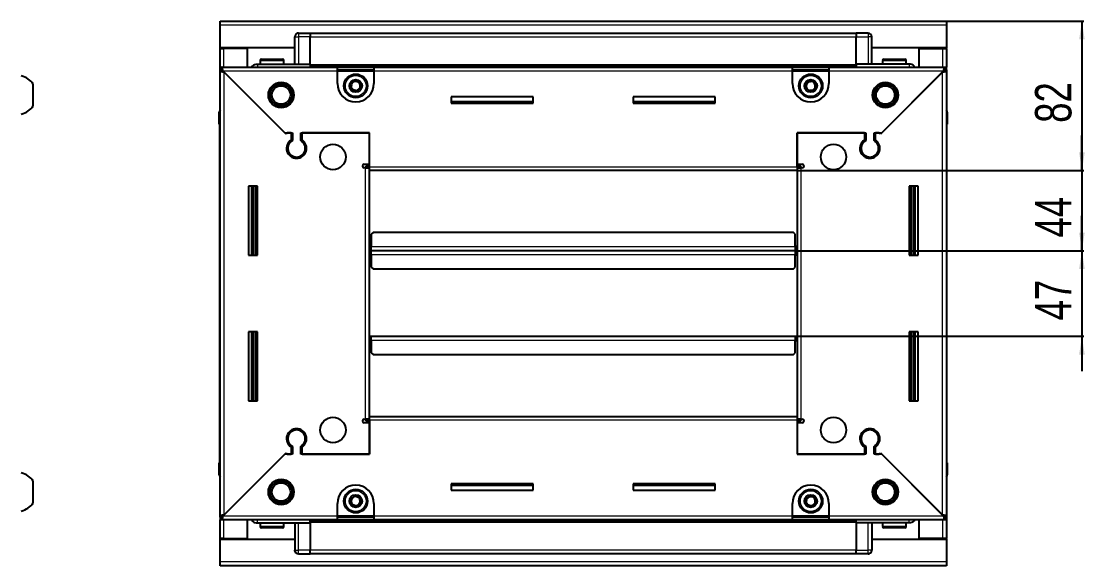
# Model space of a CAD drawing. Header units: millimetres. Extents: x 1021 to 4033, y -989 to 1441.
# Drawn here: x 3448 to 4033, y 993 to 1292 of the extents above; entities that cross this region are included whole.
import ezdxf

# ---------------------------------------------------------------- set-up
doc = ezdxf.new("R2010")
doc.units = ezdxf.units.MM
doc.layers.add('FORMAT', color=7, linetype='Continuous')
doc.styles.add('SLDTEXTSTYLE0', font='TXT', dxfattribs={"width": 0.75})
doc.dimstyles.new('SLDDIMSTYLE0', dxfattribs={"dimtxt": 20, "dimasz": 10, "dimexe": 0, "dimexo": 0.0625, "dimgap": 5, "dimtad": 2, "dimdec": 1, "dimrnd": 1e-09, "dimzin": 12, "dimdsep": 46, "dimtxsty": 'SLDTEXTSTYLE0', "dimsah": 1, "dimcen": 0.09, "dimadec": 0, "dimazin": 3, "dimtfac": 1, "dimtofl": 0, "dimtmove": 0, "dimatfit": 3, "dimfxl": 0, "dimfrac": 2, "dimtolj": 1, "dimtzin": 12, "dimarcsym": 0})
doc.dimstyles.new('SLDDIMSTYLE1', dxfattribs={"dimtxt": 20, "dimasz": 10, "dimexe": 0, "dimexo": 0.0625, "dimgap": 5, "dimtad": 2, "dimdec": 1, "dimrnd": 1e-09, "dimzin": 12, "dimdsep": 46, "dimtxsty": 'SLDTEXTSTYLE0', "dimsah": 1, "dimcen": 0.09, "dimadec": 0, "dimazin": 3, "dimtfac": 1, "dimtmove": 0, "dimatfit": 0, "dimfxl": 0, "dimfrac": 2, "dimtolj": 1, "dimtzin": 12, "dimarcsym": 0})

# ---------------------------------------------------------------- blocks, each defined once
blk = doc.blocks.new('_D_5')
at = {"layer": 'FORMAT'}
for p, q in [((3956.75, 1292.16), (4032.24, 1292.16)), ((4031.24, 1292.16), (4031.24, 1210.16)), ((3874.75, 1210.16), (4032.24, 1210.16))]:
    blk.add_line(p, q, dxfattribs=at)
for points in [[(4031.24, 1292.16), (4029.7, 1282.16), (4032.77, 1282.16)], [(4031.24, 1210.16), (4032.77, 1220.16), (4029.7, 1220.16)]]:
    blk.add_solid(points, dxfattribs=at)
at = {"layer": 'FORMAT', "insert": (4005.45, 1236.39), "char_height": 20, "attachment_point": 1, "rotation": 90, "style": 'SLDTEXTSTYLE0'}
blk.add_mtext('82', dxfattribs=at)
blk = doc.blocks.new('_D_6')
at = {"layer": 'FORMAT'}
for p, q in [((4031.24, 1210.16), (4031.24, 1229.39)), ((3874.75, 1210.16), (4032.24, 1210.16)), ((4031.24, 1210.16), (4031.24, 1166.16)), ((3873.75, 1166.16), (4032.24, 1166.16)), ((4031.24, 1166.16), (4031.24, 1146.93))]:
    blk.add_line(p, q, dxfattribs=at)
for points in [[(4031.24, 1210.16), (4032.77, 1220.16), (4029.7, 1220.16)], [(4031.24, 1166.16), (4029.7, 1156.16), (4032.77, 1156.16)]]:
    blk.add_solid(points, dxfattribs=at)
at = {"layer": 'FORMAT', "insert": (4005.45, 1173.39), "char_height": 20, "attachment_point": 1, "rotation": 90, "style": 'SLDTEXTSTYLE0'}
blk.add_mtext('44', dxfattribs=at)
blk = doc.blocks.new('_D_7')
at = {"layer": 'FORMAT'}
for p, q in [((4031.24, 1166.16), (4031.24, 1185.39)), ((3873.75, 1166.16), (4032.24, 1166.16)), ((4031.24, 1166.16), (4031.24, 1119.16)), ((3873.75, 1119.16), (4032.24, 1119.16)), ((4031.24, 1119.16), (4031.24, 1099.93))]:
    blk.add_line(p, q, dxfattribs=at)
for points in [[(4031.24, 1166.16), (4032.77, 1176.16), (4029.7, 1176.16)], [(4031.24, 1119.16), (4029.7, 1109.16), (4032.77, 1109.16)]]:
    blk.add_solid(points, dxfattribs=at)
at = {"layer": 'FORMAT', "insert": (4005.45, 1127.89), "char_height": 20, "attachment_point": 1, "rotation": 90, "style": 'SLDTEXTSTYLE0'}
blk.add_mtext('47', dxfattribs=at)

msp = doc.modelspace()

# ---------------------------------------------------------------- linework, layer by layer
at = {"color": 7, "linetype": 'Continuous', "lineweight": 25}
for p, q in [((3557.74, 1292.16), (3956.74, 1292.16)), ((3557.74, 1290.06), (3557.74, 1292.16)), ((3956.74, 1292.16), (3956.74, 1290.06)), ((3557.74, 1277.66), (3557.74, 1290.06)), ((3600.74, 1285.66), (3607.24, 1285.66)), ((3600.74, 1285.66), (3607.24, 1285.66)), ((3607.24, 1285.66), (3607.24, 1285.66)), ((3607.24, 1285.66), (3607.24, 1285.66)), ((3607.24, 1285.66), (3607.24, 1283.66)), ((3907.24, 1285.51), (3607.24, 1285.51)), ((3907.24, 1285.66), (3907.24, 1285.66)), ((3913.74, 1285.66), (3907.24, 1285.66)), ((3913.74, 1285.66), (3907.24, 1285.66)), ((3907.24, 1285.66), (3907.24, 1283.66)), ((3956.74, 1290.06), (3956.74, 1277.66)), ((3598.74, 1268.66), (3598.74, 1283.66)), ((3599.41, 1285.16), (3599.41, 1285.16)), ((3607.24, 1268.66), (3607.24, 1283.66)), ((3907.24, 1268.66), (3907.24, 1283.66)), ((3915.74, 1283.66), (3915.74, 1283.66)), ((3915.74, 1268.66), (3915.74, 1283.66)), ((3598.74, 1277.66), (3557.74, 1277.66)), ((3557.74, 1277.16), (3557.74, 1277.66)), ((3557.74, 1266.91), (3557.74, 1277.16)), ((3557.74, 1277.16), (3559.84, 1277.16)), ((3559.24, 1277.16), (3559.24, 1277.66)), ((3572.74, 1277.16), (3559.84, 1277.16)), ((3572.74, 1266.91), (3572.74, 1277.16)), ((3956.74, 1277.66), (3915.74, 1277.66)), ((3941.74, 1266.91), (3941.74, 1277.16)), ((3941.74, 1277.16), (3954.64, 1277.16)), ((3954.64, 1277.16), (3956.74, 1277.16)), ((3955.24, 1277.16), (3955.24, 1277.66)), ((3956.74, 1277.16), (3956.74, 1277.66)), ((3956.74, 1277.16), (3956.74, 1266.91)), ((3578.24, 1268.66), (3607.24, 1268.66)), ((3579.74, 1270.56), (3579.74, 1268.66)), ((3580.54, 1271.36), (3591.94, 1271.36)), ((3592.74, 1268.66), (3592.74, 1270.56)), ((3607.24, 1268.66), (3607.24, 1268.16)), ((3936.24, 1268.66), (3907.24, 1268.66)), ((3907.24, 1268.66), (3907.24, 1268.16)), ((3921.74, 1270.56), (3921.74, 1268.66)), ((3922.54, 1271.36), (3933.94, 1271.36)), ((3934.74, 1268.66), (3934.74, 1270.56)), ((3557.74, 1265.41), (3557.74, 1266.91)), ((3557.74, 1266.91), (3558.74, 1266.91)), ((3557.74, 1264.91), (3557.74, 1265.41)), ((3557.74, 1265.41), (3558.74, 1265.41)), ((3557.74, 1020.41), (3557.74, 1264.91)), ((3559.24, 1264.91), (3557.74, 1264.91)), ((3558.74, 1265.41), (3558.74, 1266.91)), ((3558.74, 1266.91), (3622.24, 1266.91)), ((3559.34, 1264.81), (3593.24, 1230.91)), ((3593.94, 1230.21), (3559.84, 1264.31)), ((3607.24, 1267.51), (3907.24, 1267.51)), ((3622.24, 1264.81), (3622.24, 1266.91)), ((3622.24, 1266.91), (3642.24, 1266.91)), ((3622.24, 1265.41), (3642.24, 1265.41)), ((3622.24, 1257.91), (3622.24, 1264.81)), ((3642.24, 1266.91), (3642.24, 1264.81)), ((3642.24, 1266.91), (3872.24, 1266.91)), ((3642.24, 1264.81), (3642.24, 1257.91)), ((3872.24, 1264.81), (3872.24, 1266.91)), ((3872.24, 1266.91), (3892.24, 1266.91)), ((3872.24, 1265.41), (3892.24, 1265.41)), ((3872.24, 1257.91), (3872.24, 1264.81)), ((3892.24, 1266.91), (3955.74, 1266.91)), ((3892.24, 1266.91), (3892.24, 1264.81)), ((3892.24, 1264.81), (3892.24, 1257.91)), ((3954.64, 1264.31), (3920.54, 1230.21)), ((3921.24, 1230.91), (3955.14, 1264.81)), ((3955.24, 1264.91), (3956.74, 1264.91)), ((3955.74, 1265.41), (3955.74, 1266.91)), ((3955.74, 1266.91), (3956.74, 1266.91)), ((3955.74, 1265.41), (3956.74, 1265.41)), ((3956.74, 1265.41), (3956.74, 1266.91)), ((3956.74, 1265.41), (3956.74, 1264.91)), ((3956.74, 1264.91), (3956.74, 1020.41)), ((3455.08, 1245.66), (3455.08, 1257.66)), ((3729.74, 1250.66), (3684.74, 1250.66)), ((3684.74, 1250.66), (3684.74, 1247.16)), ((3729.74, 1247.16), (3729.74, 1250.66)), ((3829.74, 1250.66), (3784.74, 1250.66)), ((3784.74, 1250.66), (3784.74, 1247.16)), ((3829.74, 1247.16), (3829.74, 1250.66)), ((3729.74, 1247.91), (3684.74, 1247.91)), ((3684.74, 1247.16), (3729.74, 1247.16)), ((3829.74, 1247.91), (3784.74, 1247.91)), ((3784.74, 1247.16), (3829.74, 1247.16)), ((3557.24, 1242.16), (3557.24, 1235.66)), ((3557.24, 1235.66), (3557.24, 1242.16)), ((3956.74, 1243.49), (3956.74, 1243.49)), ((3957.24, 1242.16), (3957.24, 1235.66)), ((3957.24, 1235.66), (3957.24, 1242.16)), ((3557.24, 1235.66), (3557.24, 1235.66)), ((3557.74, 1235.66), (3557.24, 1235.66)), ((3557.39, 1235.66), (3557.39, 1049.66)), ((3956.74, 1235.66), (3957.24, 1235.66)), ((3957.09, 1049.66), (3957.09, 1235.66)), ((3957.24, 1235.66), (3957.24, 1235.66)), ((3957.24, 1235.66), (3957.24, 1235.66)), ((3593.24, 1230.91), (3597.44, 1230.91)), ((3594.64, 1230.91), (3593.94, 1230.21)), ((3596.74, 1230.91), (3594.64, 1230.91)), ((3596.74, 1230.91), (3596.74, 1227.02)), ((3597.44, 1230.91), (3597.44, 1226.63)), ((3602.04, 1230.91), (3639.74, 1230.91)), ((3602.04, 1226.63), (3602.04, 1230.91)), ((3602.74, 1227.02), (3602.74, 1230.91)), ((3639.74, 1230.91), (3602.74, 1230.91)), ((3639.74, 1212.26), (3639.74, 1230.91)), ((3639.74, 1213.66), (3639.74, 1230.91)), ((3874.74, 1230.91), (3912.44, 1230.91)), ((3874.74, 1212.26), (3874.74, 1230.91)), ((3874.74, 1230.91), (3874.74, 1213.66)), ((3911.74, 1230.91), (3874.74, 1230.91)), ((3911.74, 1230.91), (3911.74, 1227.02)), ((3912.44, 1230.91), (3912.44, 1226.63)), ((3917.04, 1230.91), (3921.24, 1230.91)), ((3917.04, 1226.63), (3917.04, 1230.91)), ((3919.84, 1230.91), (3917.74, 1230.91)), ((3917.74, 1227.02), (3917.74, 1230.91)), ((3920.54, 1230.21), (3919.84, 1230.91)), ((3597.74, 1218.05), (3597.74, 1217.29)), ((3916.74, 1218.05), (3916.74, 1217.29)), ((3636.89, 1213.66), (3639.74, 1213.66)), ((3637.64, 1211.66), (3636.89, 1211.66)), ((3637.64, 1211.66), (3639.74, 1211.66)), ((3639.74, 1212.66), (3637.74, 1212.66)), ((3637.74, 1212.66), (3637.74, 1211.66)), ((3639.74, 1210.16), (3639.74, 1212.26)), ((3874.74, 1210.16), (3639.74, 1210.16)), ((3639.74, 1075.16), (3639.74, 1210.16)), ((3874.74, 1213.66), (3877.59, 1213.66)), ((3876.74, 1212.66), (3874.74, 1212.66)), ((3874.74, 1212.26), (3874.74, 1210.16)), ((3874.74, 1211.66), (3876.84, 1211.66)), ((3874.74, 1210.16), (3874.74, 1075.16)), ((3876.74, 1211.66), (3876.74, 1212.66)), ((3877.59, 1211.66), (3876.84, 1211.66)), ((3578.24, 1201.66), (3573.24, 1201.66)), ((3573.24, 1201.66), (3573.24, 1163.66)), ((3575.39, 1163.66), (3575.39, 1201.66)), ((3577.18, 1163.66), (3577.18, 1201.66)), ((3577.21, 1163.66), (3577.21, 1201.66)), ((3578.24, 1163.66), (3578.24, 1201.66)), ((3936.24, 1201.66), (3936.24, 1163.66)), ((3941.24, 1201.66), (3936.24, 1201.66)), ((3937.26, 1201.66), (3937.26, 1163.66)), ((3937.29, 1201.66), (3937.29, 1163.66)), ((3939.09, 1201.66), (3939.09, 1163.66)), ((3941.24, 1163.66), (3941.24, 1201.66)), ((3641.74, 1176.16), (3640.74, 1175.16)), ((3640.74, 1175.16), (3640.74, 1168.26)), ((3872.74, 1176.16), (3641.74, 1176.16)), ((3873.74, 1175.16), (3872.74, 1176.16)), ((3873.74, 1168.26), (3873.74, 1175.16)), ((3640.74, 1169.01), (3640.49, 1169.01)), ((3640.49, 1169.01), (3640.49, 1166.16)), ((3873.99, 1169.01), (3873.74, 1169.01)), ((3873.99, 1166.16), (3873.99, 1169.01)), ((3573.24, 1163.66), (3578.24, 1163.66)), ((3640.49, 1166.16), (3639.74, 1166.16)), ((3640.49, 1166.16), (3640.49, 1163.31)), ((3640.49, 1163.31), (3640.74, 1163.31)), ((3640.74, 1166.16), (3640.74, 1168.26)), ((3873.74, 1166.16), (3640.74, 1166.16)), ((3640.74, 1164.06), (3640.74, 1166.16)), ((3640.74, 1164.06), (3640.74, 1157.16)), ((3873.74, 1168.26), (3873.74, 1166.16)), ((3873.74, 1166.16), (3873.74, 1164.06)), ((3873.74, 1157.16), (3873.74, 1164.06)), ((3873.74, 1163.31), (3873.99, 1163.31)), ((3874.74, 1166.16), (3873.99, 1166.16)), ((3873.99, 1163.31), (3873.99, 1166.16)), ((3936.24, 1163.66), (3941.24, 1163.66)), ((3640.74, 1157.16), (3641.74, 1156.16)), ((3872.74, 1156.16), (3873.74, 1157.16)), ((3641.74, 1156.16), (3872.74, 1156.16)), ((3578.24, 1121.66), (3573.24, 1121.66)), ((3573.24, 1121.66), (3573.24, 1083.66)), ((3575.39, 1083.66), (3575.39, 1121.66)), ((3577.18, 1083.66), (3577.18, 1121.66)), ((3577.21, 1083.66), (3577.21, 1121.66)), ((3578.24, 1083.66), (3578.24, 1121.66)), ((3639.74, 1119.16), (3640.49, 1119.16)), ((3640.49, 1119.16), (3640.49, 1116.31)), ((3640.49, 1116.31), (3640.74, 1116.31)), ((3640.74, 1119.16), (3873.74, 1119.16)), ((3640.74, 1117.06), (3640.74, 1119.16)), ((3640.74, 1117.06), (3640.74, 1110.16)), ((3873.74, 1119.16), (3873.74, 1117.06)), ((3873.74, 1110.16), (3873.74, 1117.06)), ((3873.74, 1116.31), (3873.99, 1116.31)), ((3873.99, 1116.31), (3873.99, 1119.16)), ((3873.99, 1119.16), (3874.74, 1119.16)), ((3936.24, 1121.66), (3936.24, 1083.66)), ((3941.24, 1121.66), (3936.24, 1121.66)), ((3937.26, 1121.66), (3937.26, 1083.66)), ((3937.29, 1121.66), (3937.29, 1083.66)), ((3939.09, 1121.66), (3939.09, 1083.66)), ((3941.24, 1083.66), (3941.24, 1121.66)), ((3640.74, 1110.16), (3641.74, 1109.16)), ((3872.74, 1109.16), (3873.74, 1110.16)), ((3641.74, 1109.16), (3872.74, 1109.16)), ((3573.24, 1083.66), (3578.24, 1083.66)), ((3936.24, 1083.66), (3941.24, 1083.66)), ((3639.74, 1073.06), (3639.74, 1075.16)), ((3639.74, 1075.16), (3874.74, 1075.16)), ((3874.74, 1075.16), (3874.74, 1073.06)), ((3636.89, 1073.66), (3637.64, 1073.66)), ((3639.74, 1071.66), (3636.89, 1071.66)), ((3639.74, 1073.66), (3637.64, 1073.66)), ((3637.74, 1073.66), (3637.74, 1072.66)), ((3637.74, 1072.66), (3639.74, 1072.66)), ((3639.74, 1073.06), (3639.74, 1054.41)), ((3639.74, 1054.41), (3639.74, 1071.66)), ((3876.84, 1073.66), (3874.74, 1073.66)), ((3874.74, 1073.06), (3874.74, 1054.41)), ((3874.74, 1072.66), (3876.74, 1072.66)), ((3874.74, 1071.66), (3874.74, 1054.41)), ((3877.59, 1071.66), (3874.74, 1071.66)), ((3876.74, 1072.66), (3876.74, 1073.66)), ((3876.84, 1073.66), (3877.59, 1073.66)), ((3597.74, 1068.04), (3597.74, 1067.28)), ((3916.74, 1068.04), (3916.74, 1067.28)), ((3596.74, 1058.3), (3596.74, 1054.41)), ((3597.44, 1058.7), (3597.44, 1054.41)), ((3602.04, 1054.41), (3602.04, 1058.7)), ((3602.74, 1054.41), (3602.74, 1058.3)), ((3911.74, 1058.3), (3911.74, 1054.41)), ((3912.44, 1058.7), (3912.44, 1054.41)), ((3917.04, 1054.41), (3917.04, 1058.7)), ((3917.74, 1054.41), (3917.74, 1058.3)), ((3593.24, 1054.41), (3559.34, 1020.51)), ((3559.84, 1021.01), (3593.94, 1055.11)), ((3597.44, 1054.41), (3593.24, 1054.41)), ((3593.94, 1055.11), (3594.64, 1054.41)), ((3594.64, 1054.41), (3596.74, 1054.41)), ((3639.74, 1054.41), (3602.04, 1054.41)), ((3602.74, 1054.41), (3639.74, 1054.41)), ((3912.44, 1054.41), (3874.74, 1054.41)), ((3874.74, 1054.41), (3911.74, 1054.41)), ((3921.24, 1054.41), (3917.04, 1054.41)), ((3917.74, 1054.41), (3919.84, 1054.41)), ((3919.84, 1054.41), (3920.54, 1055.11)), ((3920.54, 1055.11), (3954.64, 1021.01)), ((3955.14, 1020.51), (3921.24, 1054.41)), ((3557.24, 1049.66), (3557.24, 1049.66)), ((3557.24, 1043.16), (3557.24, 1049.66)), ((3557.24, 1049.66), (3557.24, 1049.66)), ((3557.24, 1049.66), (3557.24, 1043.16)), ((3557.74, 1049.66), (3557.24, 1049.66)), ((3956.74, 1049.66), (3957.24, 1049.66)), ((3957.24, 1049.66), (3957.24, 1049.66)), ((3957.24, 1043.16), (3957.24, 1049.66)), ((3957.24, 1049.66), (3957.24, 1043.16)), ((3557.74, 1041.84), (3557.74, 1041.84)), ((3455.08, 1027.66), (3455.08, 1039.66)), ((3729.74, 1038.16), (3684.74, 1038.16)), ((3684.74, 1038.16), (3684.74, 1034.66)), ((3684.74, 1037.41), (3729.74, 1037.41)), ((3684.74, 1034.66), (3729.74, 1034.66)), ((3729.74, 1034.66), (3729.74, 1038.16)), ((3829.74, 1038.16), (3784.74, 1038.16)), ((3784.74, 1038.16), (3784.74, 1034.66)), ((3784.74, 1037.41), (3829.74, 1037.41)), ((3784.74, 1034.66), (3829.74, 1034.66)), ((3829.74, 1034.66), (3829.74, 1038.16)), ((3622.24, 1020.51), (3622.24, 1027.41)), ((3642.24, 1027.41), (3642.24, 1020.51)), ((3872.24, 1020.51), (3872.24, 1027.41)), ((3892.24, 1027.41), (3892.24, 1020.51)), ((3557.74, 1019.91), (3557.74, 1020.41)), ((3559.24, 1020.41), (3557.74, 1020.41)), ((3557.74, 1019.91), (3557.74, 1018.41)), ((3558.74, 1019.91), (3557.74, 1019.91)), ((3557.74, 1008.16), (3557.74, 1018.41)), ((3558.74, 1018.41), (3557.74, 1018.41)), ((3558.74, 1019.91), (3558.74, 1018.41)), ((3622.24, 1018.41), (3558.74, 1018.41)), ((3572.74, 1008.16), (3572.74, 1018.41)), ((3907.24, 1017.81), (3607.24, 1017.81)), ((3607.24, 1016.66), (3607.24, 1017.16)), ((3622.24, 1018.41), (3622.24, 1020.51)), ((3642.24, 1019.91), (3622.24, 1019.91)), ((3642.24, 1018.41), (3622.24, 1018.41)), ((3642.24, 1020.51), (3642.24, 1018.41)), ((3872.24, 1018.41), (3642.24, 1018.41)), ((3872.24, 1018.41), (3872.24, 1020.51)), ((3892.24, 1019.91), (3872.24, 1019.91)), ((3892.24, 1018.41), (3872.24, 1018.41)), ((3892.24, 1020.51), (3892.24, 1018.41)), ((3955.74, 1018.41), (3892.24, 1018.41)), ((3907.24, 1016.66), (3907.24, 1017.16)), ((3941.74, 1008.16), (3941.74, 1018.41)), ((3955.24, 1020.41), (3956.74, 1020.41)), ((3955.74, 1019.91), (3955.74, 1018.41)), ((3956.74, 1019.91), (3955.74, 1019.91)), ((3956.74, 1018.41), (3955.74, 1018.41)), ((3956.74, 1020.41), (3956.74, 1019.91)), ((3956.74, 1019.91), (3956.74, 1018.41)), ((3956.74, 1018.41), (3956.74, 1008.16)), ((3578.24, 1016.66), (3607.24, 1016.66)), ((3579.74, 1016.66), (3579.74, 1014.76)), ((3584.31, 1013.96), (3580.54, 1013.96)), ((3591.94, 1013.96), (3584.31, 1013.96)), ((3592.74, 1014.76), (3592.74, 1016.66)), ((3598.74, 1016.66), (3598.74, 1001.66)), ((3607.24, 1016.66), (3607.24, 1001.66)), ((3936.24, 1016.66), (3907.24, 1016.66)), ((3907.24, 1016.66), (3907.24, 1001.66)), ((3915.74, 1016.66), (3915.74, 1001.66)), ((3921.74, 1016.66), (3921.74, 1014.76)), ((3929.53, 1013.96), (3922.54, 1013.96)), ((3933.94, 1013.96), (3929.53, 1013.96)), ((3934.74, 1014.76), (3934.74, 1016.66)), ((3559.84, 1008.16), (3557.74, 1008.16)), ((3557.74, 1007.66), (3557.74, 1008.16)), ((3557.74, 995.26), (3557.74, 1007.66)), ((3557.74, 1007.66), (3598.74, 1007.66)), ((3559.24, 1007.66), (3559.24, 1008.16)), ((3559.84, 1008.16), (3572.74, 1008.16)), ((3915.74, 1007.66), (3956.74, 1007.66)), ((3954.64, 1008.16), (3941.74, 1008.16)), ((3956.74, 1008.16), (3954.64, 1008.16)), ((3955.24, 1007.66), (3955.24, 1008.16)), ((3956.74, 1007.66), (3956.74, 1008.16)), ((3956.74, 1007.66), (3956.74, 995.26)), ((3598.74, 1001.66), (3598.74, 1001.66)), ((3600.74, 999.66), (3607.24, 999.66)), ((3600.74, 999.66), (3607.24, 999.66)), ((3607.24, 999.66), (3607.24, 1001.66)), ((3607.24, 999.81), (3907.24, 999.81)), ((3607.24, 999.66), (3607.24, 999.66)), ((3907.24, 999.66), (3907.24, 1001.66)), ((3913.74, 999.66), (3907.24, 999.66)), ((3907.24, 999.66), (3907.24, 999.66)), ((3907.24, 999.66), (3907.24, 999.66)), ((3913.74, 999.66), (3907.24, 999.66)), ((3915.06, 1000.16), (3915.06, 1000.16)), ((3557.74, 993.16), (3557.74, 995.26)), ((3956.74, 995.26), (3956.74, 993.16)), ((3956.74, 993.16), (3557.74, 993.16))]:
    msp.add_line(p, q, dxfattribs=at)
at = {"color": 8, "linetype": 'Continuous', "lineweight": 18}
for p, q in [((3956.74, 1290.06), (3557.74, 1290.06)), ((3600.74, 1285.66), (3600.74, 1283.66)), ((3913.74, 1285.66), (3913.74, 1283.66)), ((3598.74, 1283.66), (3600.74, 1283.66)), ((3600.74, 1283.66), (3600.74, 1268.66)), ((3607.24, 1283.66), (3600.74, 1283.66)), ((3907.24, 1283.51), (3607.24, 1283.51)), ((3907.24, 1283.66), (3913.74, 1283.66)), ((3913.74, 1283.66), (3913.74, 1268.66)), ((3915.74, 1283.66), (3913.74, 1283.66)), ((3559.84, 1277.16), (3559.84, 1277.66)), ((3559.84, 1266.91), (3559.84, 1277.16)), ((3954.64, 1277.66), (3954.64, 1277.16)), ((3954.64, 1277.16), (3954.64, 1266.91)), ((3579.74, 1270.56), (3592.74, 1270.56)), ((3907.24, 1268.16), (3607.24, 1268.16)), ((3921.74, 1270.56), (3934.74, 1270.56)), ((3622.24, 1264.81), (3559.34, 1264.81)), ((3559.84, 1264.31), (3559.84, 1021.01)), ((3907.24, 1266.93), (3607.24, 1266.93)), ((3622.24, 1264.81), (3642.24, 1264.81)), ((3872.24, 1264.81), (3642.24, 1264.81)), ((3872.24, 1264.81), (3892.24, 1264.81)), ((3955.14, 1264.81), (3892.24, 1264.81)), ((3954.64, 1021.01), (3954.64, 1264.31)), ((3557.74, 1242.16), (3557.24, 1242.16)), ((3956.74, 1242.16), (3957.24, 1242.16)), ((3637.64, 1073.66), (3637.64, 1211.66)), ((3639.74, 1212.26), (3874.74, 1212.26)), ((3876.84, 1211.66), (3876.84, 1073.66)), ((3574.74, 1201.66), (3574.74, 1163.66)), ((3575.97, 1201.66), (3575.97, 1163.66)), ((3938.5, 1163.66), (3938.5, 1201.66)), ((3939.74, 1163.66), (3939.74, 1201.66)), ((3873.74, 1168.26), (3640.74, 1168.26)), ((3640.74, 1164.06), (3873.74, 1164.06)), ((3574.74, 1121.66), (3574.74, 1083.66)), ((3575.97, 1121.66), (3575.97, 1083.66)), ((3640.74, 1117.06), (3873.74, 1117.06)), ((3938.5, 1083.66), (3938.5, 1121.66)), ((3939.74, 1083.66), (3939.74, 1121.66)), ((3874.74, 1073.06), (3639.74, 1073.06)), ((3557.74, 1043.16), (3557.24, 1043.16)), ((3956.74, 1043.16), (3957.24, 1043.16)), ((3559.34, 1020.51), (3622.24, 1020.51)), ((3559.84, 1008.16), (3559.84, 1018.41)), ((3607.24, 1018.4), (3907.24, 1018.4)), ((3607.24, 1017.16), (3907.24, 1017.16)), ((3642.24, 1020.51), (3622.24, 1020.51)), ((3642.24, 1020.51), (3872.24, 1020.51)), ((3892.24, 1020.51), (3872.24, 1020.51)), ((3892.24, 1020.51), (3955.14, 1020.51)), ((3954.64, 1018.41), (3954.64, 1008.16)), ((3584.04, 1014.76), (3579.74, 1014.76)), ((3592.74, 1014.76), (3584.04, 1014.76)), ((3600.74, 1001.66), (3600.74, 1016.66)), ((3913.74, 1001.66), (3913.74, 1016.66)), ((3929.71, 1014.76), (3921.74, 1014.76)), ((3934.74, 1014.76), (3929.71, 1014.76)), ((3559.84, 1007.66), (3559.84, 1008.16)), ((3954.64, 1008.16), (3954.64, 1007.66)), ((3598.74, 1001.66), (3600.74, 1001.66)), ((3607.24, 1001.66), (3600.74, 1001.66)), ((3600.74, 999.66), (3600.74, 1001.66)), ((3607.24, 1001.81), (3907.24, 1001.81)), ((3907.24, 1001.66), (3913.74, 1001.66)), ((3915.74, 1001.66), (3913.74, 1001.66)), ((3913.74, 999.66), (3913.74, 1001.66)), ((3956.74, 995.26), (3557.74, 995.26))]:
    msp.add_line(p, q, dxfattribs=at)
at = {"color": 7, "linetype": 'Continuous', "lineweight": 25, "flags": 128}
msp.add_lwpolyline([(3598.88, 1000.91), (3598.77, 1001.27), (3598.74, 1001.66)], dxfattribs=at)
at = {"color": 7, "linetype": 'Continuous', "lineweight": 25}
for centre, radius in [((3632.24, 1256.66), 6.5), ((3882.24, 1256.66), 6.5), ((3591.24, 1251.66), 7), ((3591.24, 1251.66), 6.03), ((3591.24, 1251.66), 5.1), ((3632.24, 1256.66), 3.46), ((3882.24, 1256.66), 3.46), ((3923.24, 1251.66), 7), ((3923.24, 1251.66), 6.03), ((3923.24, 1251.66), 5.1), ((3619.74, 1217.66), 7), ((3894.74, 1217.66), 7), ((3619.74, 1067.66), 7), ((3894.74, 1067.66), 7), ((3591.24, 1033.66), 7), ((3923.24, 1033.66), 7), ((3591.24, 1033.66), 6.03), ((3591.24, 1033.66), 5.1), ((3632.24, 1028.66), 6.5), ((3882.24, 1028.66), 6.5), ((3923.24, 1033.66), 6.03), ((3923.24, 1033.66), 5.1), ((3632.24, 1028.66), 3.46), ((3882.24, 1028.66), 3.46)]:
    msp.add_circle(centre, radius, dxfattribs=at)
at = {"color": 8, "linetype": 'Continuous', "lineweight": 18}
for centre in [(3632.24, 1256.66), (3882.24, 1256.66), (3632.24, 1028.66), (3882.24, 1028.66)]:
    msp.add_circle(centre, 5.7, dxfattribs=at)
at = {"color": 7, "linetype": 'Continuous', "lineweight": 25}
for centre, radius, start, end in [((3600.74, 1283.66), 2, 90, 180), ((3600.74, 1283.66), 2, 90, 108.58003), ((3913.74, 1283.66), 2, 0, 90), ((3913.74, 1283.66), 2, 0, 90), ((3600.74, 1283.66), 2, 123.94202, 131.40962), ((3580.54, 1270.56), 0.8, 90, 180), ((3591.94, 1270.56), 0.8, 0, 90), ((3598.54, 1268.86), 0.2, 270, 0), ((3915.94, 1268.86), 0.2, 180, 270), ((3922.54, 1270.56), 0.8, 90, 180), ((3933.94, 1270.56), 0.8, 0, 90), ((3445.46, 1250.64), 11.91, 36.1266, 75.29965), ((3632.24, 1257.91), 10, 180, 270), ((3632.24, 1256.66), 2.5, 134.01559, 194.01559), ((3632.24, 1256.66), 2.5, 74.01559, 134.01559), ((3632.24, 1257.91), 10, 270, 0), ((3632.24, 1256.66), 2.5, 14.01559, 74.01559), ((3632.24, 1256.66), 2.5, 314.01559, 14.01559), ((3882.24, 1257.91), 10, 180, 270), ((3882.24, 1256.66), 2.5, 160.11158, 220.11158), ((3882.24, 1256.66), 2.5, 100.11158, 160.11158), ((3882.24, 1256.66), 2.5, 40.11158, 100.11158), ((3882.24, 1257.91), 10, 270, 0), ((3882.24, 1256.66), 2.5, 340.11158, 40.11158), ((3632.24, 1256.66), 2.5, 194.01559, 254.01559), ((3632.24, 1256.66), 2.5, 254.01559, 314.01559), ((3882.24, 1256.66), 2.5, 220.11158, 280.11158), ((3882.24, 1256.66), 2.5, 280.11158, 340.11158), ((3445.46, 1252.69), 11.91, 284.70035, 323.8734), ((3559.24, 1242.16), 2, 138.57492, 180), ((3559.24, 1242.16), 2, 138.59038, 180), ((3955.24, 1242.16), 2, 360, 41.40962), ((3955.24, 1242.16), 2, 0, 41.40962), ((3599.74, 1222.41), 5.5, 123.05573, 56.94427), ((3914.74, 1222.41), 5.5, 123.05573, 56.94427), ((3599.74, 1222.41), 4.8, 118.63099, 61.36901), ((3914.74, 1222.41), 4.8, 118.63099, 61.36901), ((3636.89, 1212.66), 1, 90, 270), ((3877.59, 1212.66), 1, 270, 90), ((3636.89, 1072.66), 1, 90, 270), ((3877.59, 1072.66), 1, 270, 90), ((3599.74, 1062.91), 5.5, 303.05573, 236.94427), ((3599.74, 1062.91), 4.8, 298.63099, 241.36901), ((3914.74, 1062.91), 5.5, 303.05573, 236.94427), ((3914.74, 1062.91), 4.8, 298.63099, 241.36901), ((3445.46, 1032.64), 11.91, 36.1266, 75.29965), ((3559.24, 1043.16), 2, 180, 221.40962), ((3955.24, 1043.16), 2, 318.57492, 360), ((3955.24, 1043.16), 2, 318.59038, 0), ((3632.24, 1027.41), 10, 90, 180), ((3632.24, 1027.41), 10, 0, 90), ((3882.24, 1027.41), 10, 90, 180), ((3882.24, 1027.41), 10, 0, 90), ((3632.24, 1028.66), 2.5, 127.47401, 187.47401), ((3632.24, 1028.66), 2.5, 67.47401, 127.47401), ((3632.24, 1028.66), 2.5, 7.47401, 67.47401), ((3632.24, 1028.66), 2.5, 307.47401, 7.47401), ((3882.24, 1028.66), 2.5, 147.04236, 207.04236), ((3882.24, 1028.66), 2.5, 87.04236, 147.04236), ((3882.24, 1028.66), 2.5, 27.04236, 87.04236), ((3882.24, 1028.66), 2.5, 327.04236, 27.04236), ((3445.46, 1034.69), 11.91, 284.70035, 323.8734), ((3632.24, 1028.66), 2.5, 187.47401, 247.47401), ((3632.24, 1028.66), 2.5, 247.47401, 307.47401), ((3882.24, 1028.66), 2.5, 207.04236, 267.04236), ((3882.24, 1028.66), 2.5, 267.04236, 327.04236), ((3580.54, 1014.76), 0.8, 180, 270), ((3591.94, 1014.76), 0.8, 270, 360), ((3598.54, 1016.46), 0.2, 0, 90), ((3915.94, 1016.46), 0.2, 90, 180), ((3922.54, 1014.76), 0.8, 180, 270), ((3933.94, 1014.76), 0.8, 270, 0), ((3600.74, 1001.66), 2, 180, 270), ((3913.74, 1001.66), 2, 270, 0), ((3913.74, 1001.66), 2, 270, 288.58003), ((3913.74, 1001.66), 2, 303.94202, 311.40962), ((3913.74, 1001.66), 2, 311.40962, 360)]:
    msp.add_arc(centre, radius, start, end, dxfattribs=at)
for points, knots in [([(3575.02, 1266.91), (3575.14, 1267.11), (3575.53, 1267.76), (3576.68, 1268.47), (3577.72, 1268.6), (3578.24, 1268.66)], [0, 0, 0, 0, 0.18225, 0.591125, 1, 1, 1, 1]), ([(3607.24, 1268.66), (3607.24, 1268.63), (3607.24, 1268.55), (3607.24, 1267.93), (3607.24, 1267.37), (3607.24, 1267), (3607.24, 1266.99)], [0, 0, 0, 0, 0.330266, 0.660532, 0.990799, 1, 1, 1, 1]), ([(3907.24, 1268.66), (3907.24, 1268.63), (3907.24, 1268.55), (3907.24, 1267.93), (3907.24, 1267.37), (3907.24, 1267), (3907.24, 1266.99)], [0, 0, 0, 0, 0.330266, 0.660532, 0.990799, 1, 1, 1, 1]), ([(3939.45, 1266.91), (3939.33, 1267.11), (3938.94, 1267.76), (3937.79, 1268.47), (3936.75, 1268.6), (3936.24, 1268.66)], [0, 0, 0, 0, 0.1822499, 0.5911249, 1, 1, 1, 1]), ([(3557.74, 1264.91), (3557.76, 1264.87), (3557.81, 1264.78), (3558.21, 1264.64), (3558.77, 1264.51), (3559.34, 1264.4), (3559.71, 1264.34), (3559.84, 1264.31)], [0, 0, 0, 0, 0.230255, 0.448522, 0.666786, 0.88505, 1, 1, 1, 1]), ([(3559.34, 1264.81), (3559.29, 1265.07), (3559.2, 1265.56), (3559.07, 1266.2), (3558.94, 1266.67), (3558.82, 1266.89), (3558.76, 1266.91), (3558.74, 1266.91)], [0, 0, 0, 0, 0.230255, 0.448522, 0.666786, 0.88505, 1, 1, 1, 1]), ([(3954.64, 1264.31), (3954.89, 1264.36), (3955.38, 1264.45), (3956.02, 1264.58), (3956.49, 1264.71), (3956.71, 1264.82), (3956.73, 1264.89), (3956.74, 1264.91)], [0, 0, 0, 0, 0.230255, 0.448522, 0.666786, 0.88505, 1, 1, 1, 1]), ([(3955.74, 1266.91), (3955.69, 1266.89), (3955.6, 1266.84), (3955.47, 1266.44), (3955.34, 1265.88), (3955.22, 1265.3), (3955.16, 1264.94), (3955.14, 1264.81)], [0, 0, 0, 0, 0.230255, 0.448522, 0.666786, 0.88505, 1, 1, 1, 1]), ([(3629.46, 1257.46), (3629.83, 1257.82), (3630.53, 1258.49), (3631.22, 1259.15), (3631.54, 1259.46)], [0, 0, 0, 0, 0.534686, 1, 1, 1, 1]), ([(3630.16, 1254.66), (3630.08, 1254.99), (3629.88, 1255.79), (3629.64, 1256.76), (3629.49, 1257.34), (3629.46, 1257.46)], [0, 0, 0, 0, 0.362901, 0.866875, 1, 1, 1, 1]), ([(3631.54, 1259.46), (3632.03, 1259.32), (3632.96, 1259.06), (3633.88, 1258.79), (3634.31, 1258.67)], [0, 0, 0, 0, 0.534686, 1, 1, 1, 1]), ([(3634.31, 1258.67), (3634.34, 1258.55), (3634.49, 1257.97), (3634.73, 1257), (3634.93, 1256.2), (3635.01, 1255.87)], [0, 0, 0, 0, 0.133125, 0.637099, 1, 1, 1, 1]), ([(3879.39, 1256.16), (3879.44, 1256.27), (3879.64, 1256.84), (3879.98, 1257.77), (3880.26, 1258.55), (3880.38, 1258.87)], [0, 0, 0, 0, 0.1331247, 0.6370994, 1, 1, 1, 1]), ([(3880.38, 1258.87), (3880.88, 1258.96), (3881.83, 1259.13), (3882.78, 1259.3), (3883.22, 1259.38)], [0, 0, 0, 0, 0.534686, 1, 1, 1, 1]), ([(3883.22, 1259.38), (3883.55, 1258.98), (3884.17, 1258.25), (3884.79, 1257.51), (3885.08, 1257.17)], [0, 0, 0, 0, 0.534686, 1, 1, 1, 1]), ([(3885.08, 1257.17), (3884.96, 1256.85), (3884.68, 1256.07), (3884.34, 1255.14), (3884.14, 1254.57), (3884.1, 1254.46)], [0, 0, 0, 0, 0.362901, 0.866875, 1, 1, 1, 1]), ([(3632.93, 1253.86), (3632.44, 1254.01), (3631.51, 1254.27), (3630.59, 1254.54), (3630.16, 1254.66)], [0, 0, 0, 0, 0.5346859, 1, 1, 1, 1]), ([(3635.01, 1255.87), (3634.64, 1255.51), (3633.95, 1254.84), (3633.26, 1254.17), (3632.93, 1253.86)], [0, 0, 0, 0, 0.534686, 1, 1, 1, 1]), ([(3881.25, 1253.95), (3880.92, 1254.34), (3880.3, 1255.08), (3879.68, 1255.82), (3879.39, 1256.16)], [0, 0, 0, 0, 0.534686, 1, 1, 1, 1]), ([(3884.1, 1254.46), (3883.59, 1254.37), (3882.64, 1254.2), (3881.69, 1254.03), (3881.25, 1253.95)], [0, 0, 0, 0, 0.534686, 1, 1, 1, 1]), ([(3629.57, 1029.77), (3629.67, 1029.85), (3630.14, 1030.21), (3630.93, 1030.82), (3631.59, 1031.32), (3631.86, 1031.53)], [0, 0, 0, 0, 0.133125, 0.637099, 1, 1, 1, 1]), ([(3629.94, 1026.91), (3629.88, 1027.42), (3629.75, 1028.38), (3629.63, 1029.33), (3629.57, 1029.77)], [0, 0, 0, 0, 0.534686, 1, 1, 1, 1]), ([(3631.86, 1031.53), (3632.34, 1031.33), (3633.23, 1030.96), (3634.11, 1030.59), (3634.53, 1030.42)], [0, 0, 0, 0, 0.534686, 1, 1, 1, 1]), ([(3634.53, 1030.42), (3634.59, 1029.91), (3634.72, 1028.95), (3634.84, 1028), (3634.9, 1027.56)], [0, 0, 0, 0, 0.534686, 1, 1, 1, 1]), ([(3879.35, 1028.81), (3879.63, 1029.25), (3880.16, 1030.06), (3880.68, 1030.86), (3880.92, 1031.24)], [0, 0, 0, 0, 0.534686, 1, 1, 1, 1]), ([(3880.67, 1026.24), (3880.43, 1026.7), (3879.99, 1027.56), (3879.56, 1028.42), (3879.35, 1028.81)], [0, 0, 0, 0, 0.5346859, 1, 1, 1, 1]), ([(3880.92, 1031.24), (3881.05, 1031.23), (3881.65, 1031.2), (3882.64, 1031.15), (3883.46, 1031.1), (3883.81, 1031.09)], [0, 0, 0, 0, 0.133125, 0.637099, 1, 1, 1, 1]), ([(3885.12, 1028.52), (3884.84, 1028.08), (3884.31, 1027.27), (3883.79, 1026.47), (3883.55, 1026.09)], [0, 0, 0, 0, 0.534686, 1, 1, 1, 1]), ([(3883.81, 1031.09), (3884.04, 1030.63), (3884.48, 1029.77), (3884.92, 1028.91), (3885.12, 1028.52)], [0, 0, 0, 0, 0.534686, 1, 1, 1, 1]), ([(3632.61, 1025.8), (3632.13, 1026), (3631.24, 1026.37), (3630.36, 1026.74), (3629.94, 1026.91)], [0, 0, 0, 0, 0.534686, 1, 1, 1, 1]), ([(3634.9, 1027.56), (3634.63, 1027.35), (3633.98, 1026.85), (3633.19, 1026.24), (3632.71, 1025.88), (3632.61, 1025.8)], [0, 0, 0, 0, 0.3629006, 0.8668753, 1, 1, 1, 1]), ([(3883.55, 1026.09), (3883.2, 1026.11), (3882.38, 1026.15), (3881.39, 1026.2), (3880.79, 1026.24), (3880.67, 1026.24)], [0, 0, 0, 0, 0.362901, 0.866875, 1, 1, 1, 1]), ([(3559.84, 1021.01), (3559.58, 1020.97), (3559.09, 1020.88), (3558.45, 1020.74), (3557.98, 1020.61), (3557.76, 1020.5), (3557.74, 1020.44), (3557.74, 1020.41)], [0, 0, 0, 0, 0.230255, 0.448522, 0.666786, 0.88505, 1, 1, 1, 1]), ([(3558.74, 1018.41), (3558.78, 1018.44), (3558.87, 1018.49), (3559, 1018.89), (3559.14, 1019.44), (3559.25, 1020.02), (3559.31, 1020.39), (3559.34, 1020.51)], [0, 0, 0, 0, 0.230255, 0.448522, 0.666786, 0.88505, 1, 1, 1, 1]), ([(3575.02, 1018.41), (3575.14, 1018.21), (3575.53, 1017.57), (3576.68, 1016.86), (3577.72, 1016.73), (3578.24, 1016.66)], [0, 0, 0, 0, 0.18225, 0.591125, 1, 1, 1, 1]), ([(3607.24, 1016.66), (3607.24, 1016.7), (3607.24, 1016.78), (3607.24, 1017.4), (3607.24, 1017.96), (3607.24, 1018.33), (3607.24, 1018.34)], [0, 0, 0, 0, 0.330266, 0.660532, 0.990799, 1, 1, 1, 1]), ([(3907.24, 1016.66), (3907.24, 1016.7), (3907.24, 1016.78), (3907.24, 1017.4), (3907.24, 1017.96), (3907.24, 1018.33), (3907.24, 1018.34)], [0, 0, 0, 0, 0.330267, 0.660534, 0.990802, 1, 1, 1, 1]), ([(3939.45, 1018.41), (3939.33, 1018.21), (3938.94, 1017.57), (3937.79, 1016.86), (3936.75, 1016.73), (3936.24, 1016.66)], [0, 0, 0, 0, 0.18225, 0.591125, 1, 1, 1, 1]), ([(3956.74, 1020.41), (3956.71, 1020.46), (3956.66, 1020.55), (3956.26, 1020.68), (3955.71, 1020.81), (3955.13, 1020.92), (3954.76, 1020.99), (3954.64, 1021.01)], [0, 0, 0, 0, 0.2302553, 0.4485219, 0.6667858, 0.8850496, 1, 1, 1, 1]), ([(3955.14, 1020.51), (3955.18, 1020.26), (3955.27, 1019.77), (3955.4, 1019.13), (3955.54, 1018.66), (3955.65, 1018.44), (3955.71, 1018.42), (3955.74, 1018.41)], [0, 0, 0, 0, 0.2302553, 0.4485219, 0.6667858, 0.8850496, 1, 1, 1, 1])]:
    msp.add_open_spline(points, degree=3, knots=knots, dxfattribs=at)
at = {"color": 8, "linetype": 'Continuous', "lineweight": 18}
for points, knots in [([(3578.24, 1268.66), (3578.24, 1268.62), (3578.24, 1268.54), (3578.24, 1268.11), (3578.24, 1267.65), (3578.24, 1267.24), (3578.24, 1266.97), (3578.24, 1266.91)], [0, 0, 0, 0, 0.3597529, 0.5534142, 0.7511852, 0.9489563, 1, 1, 1, 1]), ([(3936.24, 1268.66), (3936.24, 1268.62), (3936.24, 1268.54), (3936.24, 1268.11), (3936.24, 1267.65), (3936.24, 1267.24), (3936.24, 1266.97), (3936.24, 1266.91)], [0, 0, 0, 0, 0.359753, 0.553414, 0.751185, 0.948956, 1, 1, 1, 1]), ([(3578.24, 1016.66), (3578.24, 1016.71), (3578.24, 1016.78), (3578.24, 1017.22), (3578.24, 1017.67), (3578.24, 1018.09), (3578.24, 1018.36), (3578.24, 1018.41)], [0, 0, 0, 0, 0.359753, 0.553414, 0.751185, 0.948956, 1, 1, 1, 1]), ([(3936.24, 1016.66), (3936.24, 1016.71), (3936.24, 1016.78), (3936.24, 1017.22), (3936.24, 1017.67), (3936.24, 1018.09), (3936.24, 1018.36), (3936.24, 1018.41)], [0, 0, 0, 0, 0.359753, 0.553414, 0.751185, 0.948956, 1, 1, 1, 1])]:
    msp.add_open_spline(points, degree=3, knots=knots, dxfattribs=at)
at = {"color": 7, "linetype": 'Continuous', "lineweight": 25}
for points in [[(3559.34, 1264.81), (3559.29, 1264.89), (3559.19, 1265.05), (3559.04, 1265.25), (3558.89, 1265.39), (3558.79, 1265.41), (3558.74, 1265.41)], [(3559.24, 1264.91), (3559.24, 1264.86), (3559.26, 1264.76), (3559.4, 1264.61), (3559.6, 1264.46), (3559.76, 1264.36), (3559.84, 1264.31)], [(3954.64, 1264.31), (3954.71, 1264.36), (3954.87, 1264.46), (3955.07, 1264.61), (3955.21, 1264.76), (3955.23, 1264.86), (3955.24, 1264.91)], [(3955.74, 1265.41), (3955.69, 1265.41), (3955.59, 1265.39), (3955.44, 1265.25), (3955.29, 1265.05), (3955.19, 1264.89), (3955.14, 1264.81)], [(3558.74, 1019.91), (3558.79, 1019.92), (3558.89, 1019.94), (3559.04, 1020.08), (3559.19, 1020.28), (3559.29, 1020.44), (3559.34, 1020.51)], [(3559.84, 1021.01), (3559.76, 1020.96), (3559.6, 1020.86), (3559.4, 1020.71), (3559.26, 1020.56), (3559.24, 1020.46), (3559.24, 1020.41)], [(3955.24, 1020.41), (3955.23, 1020.46), (3955.21, 1020.56), (3955.07, 1020.71), (3954.87, 1020.86), (3954.71, 1020.96), (3954.64, 1021.01)], [(3955.14, 1020.51), (3955.19, 1020.44), (3955.29, 1020.28), (3955.44, 1020.08), (3955.59, 1019.94), (3955.69, 1019.92), (3955.74, 1019.91)]]:
    msp.add_open_spline(points, degree=3, dxfattribs=at)

# ---------------------------------------------------------------- dimensions: what is measured, and where the dimension line sits
at = {"layer": 'FORMAT'}
for base, p1, p2, dimstyle, picture, middle in [((4031.24, 1210.16), (3956.74, 1292.16), (3874.74, 1210.16), 'SLDDIMSTYLE0', '_D_5', (4031.24, 1251.16)), ((4031.24, 1166.16), (3874.74, 1210.16), (3873.74, 1166.16), 'SLDDIMSTYLE1', '_D_6', (4031.24, 1188.16)), ((4031.24, 1119.16), (3873.74, 1166.16), (3873.74, 1119.16), 'SLDDIMSTYLE1', '_D_7', (4031.24, 1142.66))]:
    dim = msp.add_linear_dim(base=base, p1=p1, p2=p2, angle=90, dimstyle=dimstyle, dxfattribs=at)
    dim.commit()
    dim.dimension.update_dxf_attribs({"geometry": picture, "text_midpoint": middle, "dimtype": 160})

doc.saveas('drawing.dxf')
